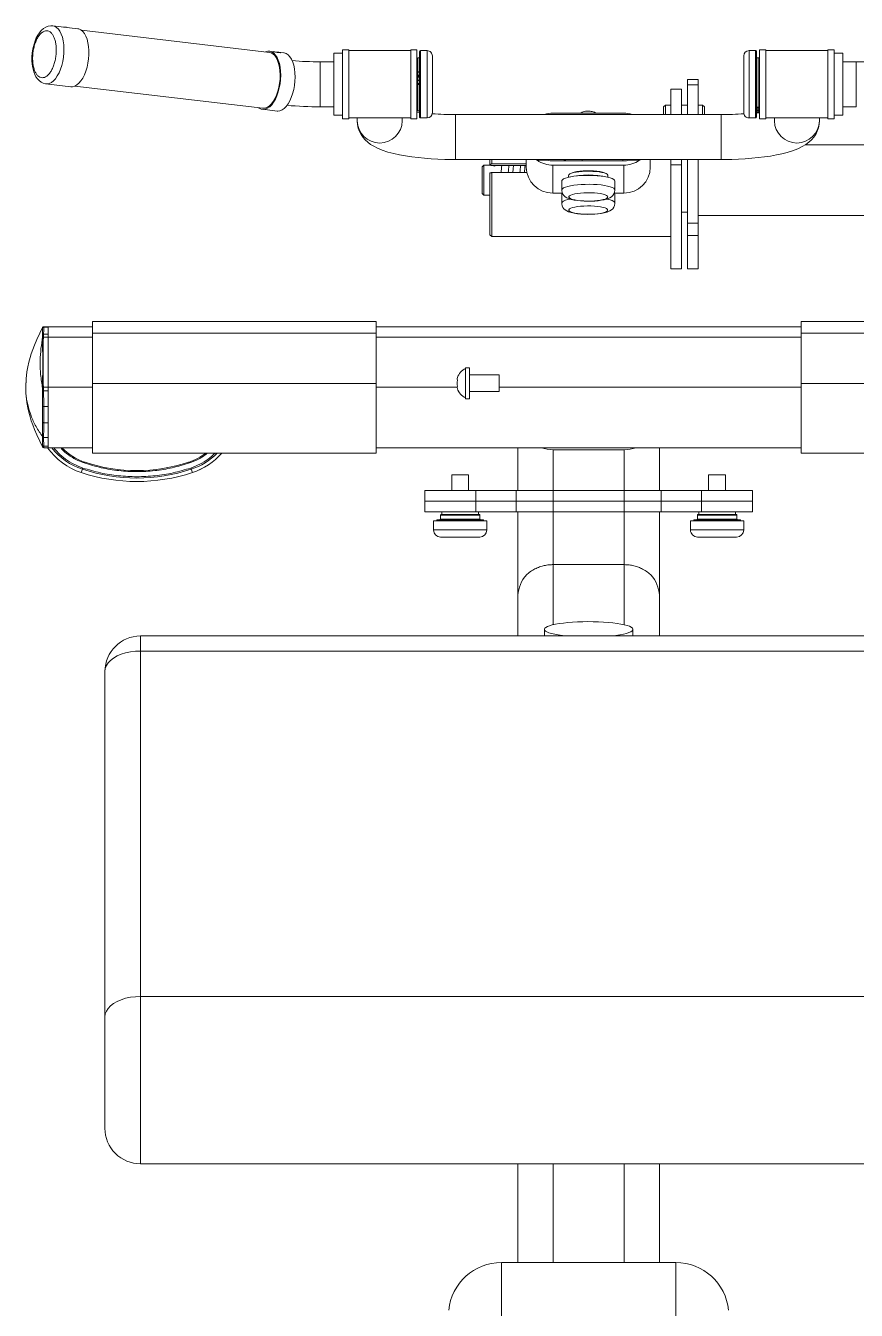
# Model space of a CAD drawing. Extents: x -32840 to 422982, y 280745 to 888746.
# Drawn here: x 85676 to 86138, y 816919 to 817633 of the extents above; entities that cross this region are included whole.
import ezdxf

# ---------------------------------------------------------------- set-up
doc = ezdxf.new("R2010")
doc.units = 0
doc.header["$LTSCALE"] = 1000
doc.layers.add('A-FUR', color=33, linetype='Continuous', plot=False, transparency=0.5)

# ---------------------------------------------------------------- blocks, each defined once
blk = doc.blocks.new('REC-GYM-08')
at = {"linetype": 'Continuous', "lineweight": 15}
for p, q in [((318.955, -691.418), (318.401, -691.353)), ((323.214, -691.944), (319.039, -691.453)), ((323.296, -691.929), (323.217, -691.919)), ((323.537, -691.957), (323.463, -691.948)), ((323.463, -691.949), (323.463, -691.948)), ((324.84, -691.965), (324.643, -691.965)), ((324.643, -693.342), (324.643, -691.965)), ((324.978, -691.886), (324.84, -691.886)), ((324.84, -691.886), (324.84, -692.49)), ((324.978, -691.886), (324.978, -692.49)), ((326.356, -691.905), (324.978, -691.905)), ((326.494, -691.886), (326.356, -691.886)), ((326.356, -693.421), (326.356, -691.886)), ((326.494, -693.421), (326.494, -691.886)), ((326.553, -692.063), (326.513, -692.063)), ((326.513, -692.063), (326.513, -692.379)), ((326.553, -693.252), (326.553, -691.925)), ((326.718, -691.905), (326.572, -691.905)), ((326.572, -691.905), (326.572, -693.268)), ((326.718, -693.268), (326.718, -691.905)), ((326.836, -693.171), (326.836, -692.024)), ((333.754, -692.024), (333.754, -693.283)), ((334.017, -691.905), (333.872, -691.905)), ((333.872, -691.905), (333.872, -693.402)), ((334.017, -693.402), (334.017, -691.905)), ((334.037, -691.925), (334.037, -693.382)), ((334.088, -692.063), (334.049, -692.063)), ((334.049, -693.159), (334.049, -692.063)), ((334.088, -693.159), (334.088, -692.063)), ((334.246, -691.886), (334.108, -691.886)), ((334.108, -691.886), (334.108, -692.45)), ((334.246, -691.886), (334.246, -692.45)), ((335.624, -691.905), (334.246, -691.905)), ((335.761, -691.886), (335.624, -691.886)), ((335.624, -693.421), (335.624, -691.886)), ((335.761, -693.421), (335.761, -691.886)), ((335.958, -691.965), (335.761, -691.965)), ((335.958, -691.965), (335.958, -693.342)), ((324.643, -692.154), (324.346, -692.154)), ((324.346, -693.154), (324.346, -692.154)), ((326.513, -692.154), (326.494, -692.154)), ((326.553, -692.379), (326.513, -692.379)), ((326.513, -692.379), (326.513, -692.384)), ((326.553, -692.384), (326.513, -692.384)), ((326.513, -692.384), (326.513, -692.449)), ((334.049, -692.213), (334.037, -692.213)), ((334.108, -692.154), (334.088, -692.154)), ((336.256, -692.154), (335.958, -692.154)), ((336.256, -692.154), (336.256, -693.154)), ((318.249, -692.644), (318.803, -692.709)), ((318.893, -692.695), (323.068, -693.186)), ((324.84, -692.49), (324.84, -693.421)), ((324.978, -692.49), (324.978, -693.421)), ((326.553, -692.449), (326.513, -692.449)), ((326.513, -692.449), (326.513, -692.459)), ((326.553, -692.459), (326.513, -692.459)), ((326.513, -692.459), (326.513, -692.47)), ((326.553, -692.47), (326.513, -692.47)), ((326.513, -692.47), (326.513, -692.498)), ((326.513, -692.498), (326.513, -692.565)), ((326.553, -692.498), (326.513, -692.498)), ((326.553, -692.565), (326.513, -692.565)), ((326.513, -692.565), (326.513, -692.572)), ((326.553, -692.572), (326.513, -692.572)), ((326.513, -692.572), (326.513, -692.639)), ((326.553, -692.639), (326.513, -692.639)), ((326.513, -692.639), (326.513, -692.648)), ((326.553, -692.648), (326.513, -692.648)), ((326.513, -692.648), (326.513, -692.653)), ((326.553, -692.653), (326.513, -692.653)), ((326.513, -692.653), (326.513, -692.66)), ((326.553, -692.66), (326.513, -692.66)), ((326.513, -692.66), (326.513, -693.244)), ((332.742, -692.545), (332.505, -692.545)), ((332.505, -692.663), (332.505, -692.545)), ((332.742, -692.663), (332.505, -692.663)), ((332.505, -693.326), (332.505, -692.663)), ((332.742, -692.545), (332.742, -692.663)), ((332.742, -693.326), (332.742, -692.663)), ((334.108, -692.45), (334.108, -693.421)), ((334.246, -692.45), (334.246, -693.421)), ((332.368, -692.763), (332.131, -692.763)), ((332.131, -693.326), (332.131, -692.763)), ((332.368, -693.326), (332.368, -692.763)), ((323.065, -693.21), (323.385, -693.248)), ((324.346, -693.154), (324.643, -693.154)), ((326.494, -693.154), (326.513, -693.154)), ((326.513, -693.244), (326.553, -693.244)), ((326.553, -693.382), (326.553, -693.252)), ((326.572, -693.268), (326.572, -693.402)), ((326.718, -693.402), (326.718, -693.268)), ((326.836, -693.283), (326.836, -693.171)), ((332.013, -693.117), (331.974, -693.157)), ((331.974, -693.326), (331.974, -693.157)), ((332.131, -693.117), (332.013, -693.117)), ((332.013, -693.117), (332.013, -693.326)), ((332.505, -693.117), (332.368, -693.117)), ((332.84, -693.117), (332.742, -693.117)), ((332.879, -693.157), (332.84, -693.117)), ((332.84, -693.326), (332.84, -693.117)), ((332.879, -693.157), (332.879, -693.326)), ((334.037, -693.094), (334.049, -693.094)), ((334.049, -693.28), (334.037, -693.281)), ((334.049, -693.159), (334.088, -693.159)), ((334.049, -693.169), (334.049, -693.159)), ((334.049, -693.169), (334.088, -693.169)), ((334.049, -693.199), (334.049, -693.169)), ((334.049, -693.199), (334.088, -693.199)), ((334.049, -693.209), (334.049, -693.199)), ((334.049, -693.209), (334.088, -693.209)), ((334.049, -693.235), (334.049, -693.209)), ((334.049, -693.235), (334.088, -693.235)), ((334.049, -693.236), (334.049, -693.235)), ((334.049, -693.236), (334.088, -693.236)), ((334.049, -693.263), (334.049, -693.236)), ((334.049, -693.263), (334.088, -693.263)), ((334.049, -693.273), (334.049, -693.263)), ((334.049, -693.273), (334.088, -693.273)), ((334.049, -693.287), (334.049, -693.273)), ((334.049, -693.287), (334.088, -693.287)), ((334.049, -693.287), (334.088, -693.287)), ((334.049, -693.287), (334.049, -693.287)), ((334.088, -693.154), (334.108, -693.154)), ((334.088, -693.169), (334.088, -693.159)), ((334.088, -693.199), (334.088, -693.169)), ((334.088, -693.209), (334.088, -693.199)), ((334.088, -693.235), (334.088, -693.209)), ((334.088, -693.236), (334.088, -693.235)), ((334.088, -693.263), (334.088, -693.236)), ((334.088, -693.273), (334.088, -693.263)), ((334.108, -693.272), (334.088, -693.274)), ((334.088, -693.287), (334.088, -693.273)), ((334.088, -693.287), (334.088, -693.287)), ((335.958, -693.154), (336.256, -693.154)), ((324.643, -693.342), (324.84, -693.342)), ((324.84, -693.421), (324.978, -693.421)), ((324.978, -693.402), (326.356, -693.402)), ((325.167, -693.402), (325.167, -693.468)), ((326.167, -693.468), (326.167, -693.402)), ((326.356, -693.421), (326.494, -693.421)), ((326.572, -693.402), (326.718, -693.402)), ((333.254, -693.326), (327.348, -693.326)), ((327.348, -694.326), (327.348, -693.326)), ((329.513, -693.297), (331.088, -693.297)), ((333.254, -694.326), (333.254, -693.326)), ((333.872, -693.402), (334.017, -693.402)), ((334.108, -693.421), (334.246, -693.421)), ((334.246, -693.402), (335.624, -693.402)), ((334.435, -693.402), (334.435, -693.468)), ((335.435, -693.468), (335.435, -693.402)), ((335.624, -693.421), (335.761, -693.421)), ((335.761, -693.342), (335.958, -693.342)), ((338.836, -693.997), (335.126, -693.997)), ((327.348, -694.326), (333.254, -694.326)), ((328.116, -694.431), (328.116, -694.326)), ((328.155, -694.326), (328.155, -694.423)), ((328.155, -694.423), (328.923, -694.423)), ((328.923, -694.326), (328.923, -694.494)), ((329.395, -694.341), (329.166, -694.341)), ((331.088, -694.355), (329.513, -694.355)), ((330.163, -694.326), (330.163, -694.355)), ((331.068, -694.326), (331.068, -694.355)), ((331.435, -694.341), (331.207, -694.341)), ((331.679, -694.494), (331.679, -694.326)), ((332.131, -694.446), (332.131, -694.326)), ((332.368, -694.446), (332.368, -694.326)), ((332.505, -695.742), (332.505, -694.326)), ((332.742, -695.742), (332.742, -694.326)), ((327.978, -694.45), (327.939, -694.489)), ((327.939, -695.08), (327.939, -694.489)), ((328.116, -694.45), (327.978, -694.45)), ((327.978, -694.45), (327.978, -695.119)), ((328.116, -694.431), (328.116, -694.45)), ((328.116, -695.995), (328.116, -694.624)), ((328.155, -694.459), (328.923, -694.459)), ((328.155, -694.615), (328.155, -696.034)), ((328.936, -694.615), (328.155, -694.615)), ((329.513, -694.451), (329.513, -695.071)), ((331.088, -694.451), (329.513, -694.451)), ((329.863, -694.678), (329.863, -694.719)), ((330.738, -694.719), (330.738, -694.678)), ((331.088, -694.451), (331.088, -695.071)), ((332.131, -694.446), (332.368, -694.446)), ((332.131, -696.753), (332.131, -694.446)), ((332.368, -696.753), (332.368, -694.446)), ((329.709, -694.804), (329.709, -695.002)), ((330.892, -695.002), (330.892, -694.804)), ((327.939, -695.08), (327.978, -695.119)), ((327.978, -695.119), (328.116, -695.119)), ((329.722, -695.071), (329.513, -695.071)), ((329.709, -695.097), (329.709, -695.295)), ((331.088, -695.071), (330.879, -695.071)), ((330.892, -695.295), (330.892, -695.097)), ((332.368, -695.493), (332.505, -695.493)), ((338.836, -695.572), (332.742, -695.572)), ((332.505, -695.742), (332.742, -695.742)), ((332.505, -696.011), (332.505, -695.742)), ((332.742, -695.742), (332.742, -696.011)), ((328.116, -695.995), (328.155, -696.034)), ((328.155, -696.034), (332.131, -696.034)), ((332.505, -696.011), (332.742, -696.011)), ((332.505, -696.753), (332.505, -696.011)), ((332.742, -696.753), (332.742, -696.011)), ((332.131, -696.753), (332.368, -696.753)), ((332.505, -696.753), (332.742, -696.753)), ((318.301, -698.04), (318.2, -698.04)), ((318.301, -698.051), (318.2, -698.051)), ((318.2, -698.051), (318.2, -698.051)), ((319.285, -698.04), (318.301, -698.04)), ((318.301, -698.271), (318.301, -698.04)), ((325.584, -697.922), (319.285, -697.922)), ((319.285, -698.187), (319.285, -697.922)), ((325.584, -698.187), (325.584, -697.922)), ((335.033, -698.04), (325.584, -698.04)), ((341.332, -697.922), (335.033, -697.922)), ((335.033, -698.187), (335.033, -697.922)), ((318.301, -698.271), (318.195, -698.271)), ((318.301, -698.202), (318.198, -698.202)), ((318.301, -698.271), (318.301, -699.384)), ((318.301, -698.271), (319.285, -698.271)), ((325.584, -698.187), (319.285, -698.187)), ((319.285, -699.301), (319.285, -698.187)), ((325.584, -699.301), (325.584, -698.187)), ((325.584, -698.271), (335.033, -698.271)), ((341.332, -698.187), (335.033, -698.187)), ((335.033, -699.301), (335.033, -698.187)), ((327.663, -698.951), (327.569, -698.951)), ((327.569, -699.639), (327.569, -698.951)), ((327.663, -699.639), (327.663, -698.951)), ((328.319, -699.108), (327.663, -699.108)), ((328.319, -699.483), (328.319, -699.108)), ((317.8, -699.384), (317.805, -699.51)), ((318.301, -699.384), (318.195, -699.384)), ((318.301, -699.463), (318.198, -699.463)), ((318.301, -700.728), (318.301, -699.384)), ((318.301, -699.384), (319.285, -699.384)), ((325.584, -699.301), (319.285, -699.301)), ((319.285, -700.846), (319.285, -699.301)), ((325.584, -700.846), (325.584, -699.301)), ((325.584, -699.384), (327.387, -699.384)), ((327.663, -699.483), (328.319, -699.483)), ((328.319, -699.384), (335.033, -699.384)), ((341.332, -699.301), (335.033, -699.301)), ((335.033, -700.846), (335.033, -699.301)), ((318.301, -699.811), (318.2, -699.811)), ((318.2, -699.811), (318.2, -699.811)), ((327.569, -699.639), (327.663, -699.639)), ((318.301, -700.173), (318.2, -700.173)), ((318.2, -700.173), (318.2, -700.173)), ((318.301, -700.498), (318.199, -700.498)), ((318.301, -700.693), (318.2, -700.693)), ((318.2, -700.728), (318.301, -700.728)), ((318.301, -700.728), (319.285, -700.728)), ((319.285, -700.846), (325.584, -700.846)), ((325.584, -700.728), (335.033, -700.728)), ((328.734, -700.728), (328.734, -701.679)), ((329.521, -700.773), (331.096, -700.773)), ((329.521, -701.679), (329.521, -700.773)), ((331.096, -701.679), (331.096, -700.773)), ((331.883, -701.679), (331.883, -700.728)), ((335.033, -700.846), (341.332, -700.846)), ((319.036, -701.281), (319.06, -701.208)), ((321.503, -701.281), (321.479, -701.208)), ((327.267, -701.333), (327.267, -701.679)), ((327.642, -701.333), (327.267, -701.333)), ((327.642, -701.679), (327.642, -701.333)), ((332.975, -701.333), (332.975, -701.679)), ((333.35, -701.333), (332.975, -701.333)), ((333.35, -701.679), (333.35, -701.333)), ((326.667, -701.679), (326.667, -701.915)), ((327.802, -701.679), (326.667, -701.679)), ((327.802, -701.915), (327.802, -701.679)), ((328.699, -701.679), (327.802, -701.679)), ((328.699, -701.915), (328.699, -701.679)), ((329.521, -701.679), (328.699, -701.679)), ((329.521, -701.915), (329.521, -701.679)), ((331.096, -701.679), (329.521, -701.679)), ((331.096, -701.915), (331.096, -701.679)), ((331.919, -701.679), (331.096, -701.679)), ((331.919, -701.915), (331.919, -701.679)), ((332.815, -701.679), (331.919, -701.679)), ((332.815, -701.915), (332.815, -701.679)), ((333.95, -701.679), (332.815, -701.679)), ((333.95, -701.915), (333.95, -701.679)), ((326.667, -701.915), (326.667, -702.151)), ((326.667, -701.915), (327.802, -701.915)), ((327.802, -701.915), (326.667, -701.915)), ((327.802, -701.915), (327.802, -702.151)), ((327.802, -701.915), (328.699, -701.915)), ((328.699, -701.915), (327.802, -701.915)), ((328.699, -701.915), (328.699, -702.151)), ((328.699, -701.915), (329.521, -701.915)), ((329.521, -701.915), (328.699, -701.915)), ((329.521, -701.915), (329.521, -702.151)), ((329.521, -701.915), (331.096, -701.915)), ((331.096, -701.915), (329.521, -701.915)), ((331.096, -701.915), (331.096, -702.151)), ((331.096, -701.915), (331.919, -701.915)), ((331.919, -701.915), (331.096, -701.915)), ((331.919, -701.915), (331.919, -702.151)), ((331.919, -701.915), (332.815, -701.915)), ((332.815, -701.915), (331.919, -701.915)), ((332.815, -701.915), (332.815, -702.151)), ((332.815, -701.915), (333.95, -701.915)), ((333.95, -701.915), (332.815, -701.915)), ((333.95, -702.151), (333.95, -701.915)), ((326.667, -702.151), (327.802, -702.151)), ((326.863, -702.354), (326.863, -702.556)), ((328.046, -702.354), (326.863, -702.354)), ((326.937, -702.329), (326.937, -702.354)), ((327.972, -702.329), (326.937, -702.329)), ((327.017, -702.226), (327.017, -702.313)), ((327.892, -702.226), (327.017, -702.226)), ((327.017, -702.313), (327.892, -702.313)), ((327.029, -702.214), (327.88, -702.214)), ((327.048, -702.151), (327.048, -702.214)), ((327.802, -702.151), (328.699, -702.151)), ((327.861, -702.214), (327.861, -702.151)), ((327.892, -702.313), (327.892, -702.226)), ((327.972, -702.354), (327.972, -702.329)), ((328.046, -702.556), (328.046, -702.354)), ((328.699, -702.151), (329.521, -702.151)), ((328.734, -702.151), (328.734, -704.07)), ((329.521, -702.151), (331.096, -702.151)), ((329.521, -703.326), (329.521, -702.151)), ((331.096, -702.151), (331.919, -702.151)), ((331.096, -703.326), (331.096, -702.151)), ((331.883, -704.07), (331.883, -702.151)), ((331.919, -702.151), (332.815, -702.151)), ((332.571, -702.354), (332.571, -702.556)), ((333.754, -702.354), (332.571, -702.354)), ((332.645, -702.329), (332.645, -702.354)), ((333.68, -702.329), (332.645, -702.329)), ((332.725, -702.226), (332.725, -702.313)), ((333.601, -702.226), (332.725, -702.226)), ((332.725, -702.313), (333.601, -702.313)), ((332.737, -702.214), (333.589, -702.214)), ((332.757, -702.151), (332.757, -702.214)), ((332.815, -702.151), (333.95, -702.151)), ((333.569, -702.214), (333.569, -702.151)), ((333.601, -702.313), (333.601, -702.226)), ((333.68, -702.354), (333.68, -702.329)), ((333.754, -702.556), (333.754, -702.354)), ((326.863, -702.556), (328.046, -702.556)), ((332.571, -702.556), (333.754, -702.556)), ((327.888, -702.714), (327.02, -702.714)), ((333.597, -702.714), (332.729, -702.714)), ((329.521, -703.326), (331.096, -703.326)), ((329.521, -704.661), (329.521, -703.326)), ((331.096, -704.661), (331.096, -703.326)), ((328.734, -704.07), (328.734, -704.91)), ((331.883, -704.91), (331.883, -704.07)), ((340.269, -704.91), (320.348, -704.91)), ((320.348, -705.246), (320.348, -704.91)), ((329.324, -704.764), (329.324, -704.91)), ((331.293, -704.91), (331.293, -704.764)), ((320.348, -705.246), (320.348, -712.922)), ((340.269, -705.246), (320.348, -705.246)), ((319.561, -713.373), (319.561, -705.698)), ((320.348, -712.922), (340.269, -712.922)), ((320.348, -712.922), (320.348, -716.639)), ((319.561, -715.851), (319.561, -713.373)), ((320.348, -716.639), (340.269, -716.639)), ((328.734, -716.639), (328.734, -718.832)), ((329.521, -718.832), (329.521, -716.639)), ((331.096, -718.832), (331.096, -716.639)), ((331.883, -718.832), (331.883, -716.639)), ((328.374, -718.832), (328.374, -720.013)), ((328.374, -718.832), (332.243, -718.832)), ((332.243, -718.832), (332.243, -720.013))]:
    blk.add_line(p, q, dxfattribs=at)
at = {"linetype": 'Continuous', "lineweight": 15, "flags": 128}
for points in [[(318.399, -691.354), (318.355, -691.352), (318.297, -691.362), (318.245, -691.383), (318.194, -691.415), (318.147, -691.458), (318.105, -691.508), (318.068, -691.564), (318.036, -691.625), (318.009, -691.688), (317.985, -691.759), (317.97, -691.814), (317.96, -691.863), (317.945, -691.954)], [(318.4, -691.353), (318.443, -691.364), (318.486, -691.389), (318.525, -691.427), (318.56, -691.477), (318.59, -691.538), (318.615, -691.609), (318.633, -691.688), (318.645, -691.774), (318.65, -691.865), (318.647, -691.958), (318.639, -692.053), (318.623, -692.146), (318.601, -692.236), (318.573, -692.321), (318.54, -692.399), (318.502, -692.469), (318.461, -692.529), (318.416, -692.577), (318.37, -692.613), (318.323, -692.636)], [(318.955, -691.418), (318.984, -691.424), (319.028, -691.445), (319.068, -691.479), (319.105, -691.526), (319.136, -691.584), (319.162, -691.652), (319.182, -691.729), (319.196, -691.813), (319.203, -691.903), (319.203, -691.996), (319.196, -692.09), (319.182, -692.184), (319.162, -692.275), (319.136, -692.362), (319.105, -692.442), (319.068, -692.515), (319.028, -692.577), (318.984, -692.629), (318.938, -692.669), (318.891, -692.695), (318.843, -692.709), (318.803, -692.709)], [(317.945, -691.954), (317.938, -692.043), (317.937, -692.079), (317.938, -692.138), (317.942, -692.198), (317.951, -692.259), (317.963, -692.319), (317.98, -692.378), (318.001, -692.434), (318.028, -692.485), (318.06, -692.532), (318.098, -692.572), (318.14, -692.605), (318.187, -692.629), (318.239, -692.643), (318.248, -692.643)], [(323.127, -691.934), (323.131, -691.932), (323.178, -691.919), (323.225, -691.92), (323.27, -691.935), (323.312, -691.963), (323.35, -692.004), (323.384, -692.057), (323.413, -692.121), (323.436, -692.194), (323.453, -692.275), (323.463, -692.362), (323.466, -692.454), (323.462, -692.548), (323.452, -692.642), (323.434, -692.735), (323.411, -692.824), (323.382, -692.907), (323.347, -692.984), (323.309, -693.051), (323.266, -693.108), (323.221, -693.153), (323.174, -693.186), (323.127, -693.205), (323.08, -693.211), (323.034, -693.204), (322.991, -693.182), (322.981, -693.175)], [(323.214, -691.944), (323.251, -691.953), (323.293, -691.977), (323.332, -692.013), (323.367, -692.062), (323.396, -692.122), (323.42, -692.192), (323.438, -692.271), (323.449, -692.356), (323.453, -692.445), (323.451, -692.537), (323.441, -692.63), (323.424, -692.722), (323.402, -692.81), (323.373, -692.892), (323.339, -692.967), (323.301, -693.033), (323.26, -693.089), (323.215, -693.133), (323.169, -693.164), (323.122, -693.182), (323.076, -693.186), (323.068, -693.186)], [(323.537, -691.957), (323.545, -691.958), (323.59, -691.973), (323.632, -692.001), (323.671, -692.042), (323.705, -692.095), (323.733, -692.159), (323.756, -692.232), (323.773, -692.313), (323.783, -692.4), (323.786, -692.492), (323.783, -692.586), (323.772, -692.68), (323.755, -692.773), (323.731, -692.862), (323.702, -692.945), (323.668, -693.021), (323.629, -693.089), (323.587, -693.145), (323.542, -693.191), (323.495, -693.224), (323.447, -693.243), (323.4, -693.249), (323.385, -693.248)], [(318.323, -692.636), (318.275, -692.645), (318.248, -692.644)], [(326.553, -693.279), (326.522, -693.276), (326.494, -693.272)], [(325.167, -693.468), (325.173, -693.549), (325.19, -693.629), (325.217, -693.704), (325.253, -693.772), (325.295, -693.834), (325.344, -693.89), (325.399, -693.941), (325.461, -693.988), (325.532, -694.032), (325.617, -694.075), (325.723, -694.118), (325.848, -694.159), (325.977, -694.193), (326.107, -694.221), (326.24, -694.245), (326.377, -694.265), (326.517, -694.283), (326.662, -694.297), (326.809, -694.308), (326.959, -694.317), (327.111, -694.323), (327.264, -694.325), (327.348, -694.326)], [(333.254, -694.326), (333.334, -694.326), (333.487, -694.323), (333.639, -694.317), (333.788, -694.308), (333.935, -694.297), (334.078, -694.283), (334.216, -694.266), (334.35, -694.247), (334.479, -694.224), (334.604, -694.198), (334.723, -694.167), (334.84, -694.131), (334.956, -694.087), (335.056, -694.039), (335.134, -693.992), (335.201, -693.942), (335.259, -693.889), (335.309, -693.83), (335.353, -693.766), (335.388, -693.696), (335.414, -693.621), (335.43, -693.543), (335.435, -693.468)], [(328.639, -694.459), (328.631, -694.534), (328.623, -694.615)], [(330.892, -694.804), (330.885, -694.785), (330.865, -694.766), (330.831, -694.748), (330.785, -694.731), (330.727, -694.717), (330.659, -694.704), (330.583, -694.693), (330.501, -694.685), (330.413, -694.68), (330.323, -694.678), (330.233, -694.679), (330.144, -694.683), (330.059, -694.689), (329.979, -694.698), (329.907, -694.71), (329.844, -694.724), (329.792, -694.74), (329.752, -694.757), (329.725, -694.775), (329.711, -694.794), (329.709, -694.804)], [(330.738, -694.678), (330.737, -694.67), (330.723, -694.654), (330.695, -694.638), (330.655, -694.624), (330.603, -694.611), (330.542, -694.601), (330.473, -694.593), (330.398, -694.588), (330.32, -694.585), (330.242, -694.586), (330.166, -694.59), (330.093, -694.596), (330.028, -694.606), (329.971, -694.617), (329.925, -694.631), (329.891, -694.646), (329.87, -694.662), (329.863, -694.678), (329.863, -694.678)], [(329.886, -694.646), (329.904, -694.634), (329.939, -694.619), (329.986, -694.606), (330.044, -694.595), (330.111, -694.586), (330.184, -694.58), (330.261, -694.577), (330.34, -694.577), (330.417, -694.58), (330.491, -694.586), (330.557, -694.595), (330.615, -694.606), (330.663, -694.619), (330.698, -694.634), (330.719, -694.65), (330.72, -694.651)], [(329.709, -695.002), (329.711, -694.992), (329.725, -694.973), (329.752, -694.955), (329.792, -694.937), (329.844, -694.922), (329.907, -694.908), (329.979, -694.896), (330.059, -694.887), (330.144, -694.88), (330.233, -694.877), (330.323, -694.876), (330.413, -694.878), (330.501, -694.883), (330.583, -694.891), (330.659, -694.902), (330.727, -694.914), (330.785, -694.929), (330.831, -694.946), (330.865, -694.964), (330.885, -694.982), (330.892, -695.002)], [(329.71, -695.002), (329.71, -695.015), (329.719, -695.06), (329.737, -695.097), (329.76, -695.128), (329.788, -695.152), (329.821, -695.173), (329.862, -695.192), (329.922, -695.212), (329.985, -695.226), (330.058, -695.237), (330.133, -695.245), (330.21, -695.25), (330.289, -695.251), (330.368, -695.25), (330.446, -695.247), (330.52, -695.24), (330.59, -695.23), (330.656, -695.218), (330.717, -695.2), (330.779, -695.174), (330.814, -695.152), (330.843, -695.125), (330.868, -695.091), (330.885, -695.052), (330.892, -695.008), (330.892, -695.002)], [(329.72, -695.073), (329.711, -695.087), (329.709, -695.097)], [(329.709, -695.295), (329.711, -695.285), (329.725, -695.266), (329.752, -695.248), (329.792, -695.23), (329.844, -695.215), (329.895, -695.203)], [(330.735, -695.155), (330.728, -695.139), (330.707, -695.123), (330.673, -695.108), (330.628, -695.095), (330.571, -695.083), (330.506, -695.074), (330.435, -695.068), (330.359, -695.064), (330.281, -695.063), (330.204, -695.065), (330.13, -695.071), (330.062, -695.078), (330.001, -695.089), (329.95, -695.101), (329.91, -695.115), (329.882, -695.131), (329.868, -695.147), (329.868, -695.164), (329.882, -695.18), (329.91, -695.196), (329.95, -695.21), (330.001, -695.222), (330.062, -695.233), (330.13, -695.24), (330.204, -695.245), (330.281, -695.248), (330.359, -695.247), (330.435, -695.243), (330.506, -695.237), (330.571, -695.228), (330.628, -695.216), (330.673, -695.203), (330.707, -695.188), (330.728, -695.172), (330.735, -695.155)], [(330.707, -695.203), (330.727, -695.207), (330.785, -695.222), (330.831, -695.239), (330.865, -695.257), (330.885, -695.275), (330.892, -695.295)], [(330.892, -695.097), (330.885, -695.078), (330.882, -695.074)], [(329.71, -695.295), (329.71, -695.308), (329.719, -695.353), (329.737, -695.39), (329.76, -695.421), (329.788, -695.445), (329.821, -695.466), (329.862, -695.486), (329.922, -695.505), (329.985, -695.519), (330.058, -695.53), (330.133, -695.538), (330.21, -695.543), (330.289, -695.544), (330.368, -695.543), (330.446, -695.54), (330.52, -695.533), (330.59, -695.523), (330.656, -695.511), (330.717, -695.493), (330.779, -695.467), (330.814, -695.445), (330.843, -695.418), (330.868, -695.385), (330.885, -695.345), (330.892, -695.301), (330.892, -695.295)], [(330.735, -695.449), (330.728, -695.432), (330.707, -695.416), (330.673, -695.401), (330.628, -695.388), (330.571, -695.376), (330.506, -695.367), (330.435, -695.361), (330.359, -695.357), (330.281, -695.356), (330.204, -695.359), (330.13, -695.364), (330.062, -695.372), (330.001, -695.382), (329.95, -695.394), (329.91, -695.409), (329.882, -695.424), (329.868, -695.44), (329.868, -695.457), (329.882, -695.473), (329.91, -695.489), (329.95, -695.503), (330.001, -695.515), (330.062, -695.526), (330.13, -695.533), (330.204, -695.539), (330.281, -695.541), (330.359, -695.54), (330.435, -695.536), (330.506, -695.53), (330.571, -695.521), (330.628, -695.509), (330.673, -695.496), (330.707, -695.481), (330.728, -695.465), (330.735, -695.449)], [(318.174, -698.057), (318.111, -698.186), (318.046, -698.325), (317.994, -698.448), (317.955, -698.549), (317.924, -698.639), (317.897, -698.726), (317.869, -698.829), (317.847, -698.928), (317.826, -699.046), (317.808, -699.197), (317.8, -699.384)], [(318.2, -698.042), (318.2, -698.042), (318.2, -698.051), (318.2, -698.051), (318.2, -698.051)], [(317.806, -699.525), (317.808, -699.571), (317.826, -699.723), (317.847, -699.84), (317.869, -699.939), (317.897, -700.042), (317.924, -700.13), (317.955, -700.219), (317.994, -700.321), (318.046, -700.443), (318.111, -700.582), (318.175, -700.712)], [(318.199, -700.498), (318.199, -700.498)], [(318.2, -700.693), (318.2, -700.693)], [(319.06, -701.208), (319.06, -701.207), (319.061, -701.204), (319.062, -701.202), (319.063, -701.198), (319.064, -701.194), (319.066, -701.189), (319.068, -701.185), (319.069, -701.18)], [(319.105, -701.043), (319.105, -701.043), (319.104, -701.047), (319.103, -701.051), (319.101, -701.056), (319.099, -701.061), (319.097, -701.067)], [(321.479, -701.208), (321.478, -701.207), (321.478, -701.204), (321.477, -701.202), (321.475, -701.198), (321.474, -701.194), (321.473, -701.189), (321.471, -701.185), (321.469, -701.18)], [(329.802, -704.91), (329.724, -704.901), (329.634, -704.888), (329.554, -704.874), (329.485, -704.857), (329.427, -704.84), (329.381, -704.821), (329.349, -704.802), (329.33, -704.782), (329.324, -704.761), (329.333, -704.741), (329.355, -704.721), (329.391, -704.702), (329.439, -704.684), (329.5, -704.666), (329.572, -704.65), (329.654, -704.636), (329.746, -704.624), (329.845, -704.613), (329.951, -704.604), (330.062, -704.598), (330.177, -704.594), (330.293, -704.593), (330.409, -704.594), (330.525, -704.597), (330.637, -704.603), (330.744, -704.61), (330.845, -704.62), (330.939, -704.633), (331.024, -704.646), (331.099, -704.662), (331.163, -704.679), (331.215, -704.697), (331.254, -704.716), (331.28, -704.736), (331.292, -704.756), (331.29, -704.776), (331.275, -704.796), (331.246, -704.816), (331.204, -704.835), (331.149, -704.853), (331.083, -704.869), (331.005, -704.884), (331.005, -704.884)], [(320.348, -705.246), (320.236, -705.251), (320.126, -705.264), (320.021, -705.287), (319.922, -705.318), (319.832, -705.356), (319.753, -705.402), (319.686, -705.454), (319.632, -705.51), (319.592, -705.57), (319.569, -705.633), (319.561, -705.698)], [(320.348, -712.922), (320.236, -712.926), (320.126, -712.94), (320.021, -712.962), (319.922, -712.993), (319.832, -713.032), (319.753, -713.077), (319.686, -713.129), (319.632, -713.186), (319.592, -713.246), (319.569, -713.309), (319.561, -713.373)]]:
    blk.add_lwpolyline(points, dxfattribs=at)
at = {"linetype": 'Continuous', "lineweight": 15}
for centre, radius, start, end in [((318.653, -691.644), 0.262, 74.3817, 92.2081), ((322.84, -696.633), 4.727, 82.4324, 84.4717), ((324.319, -685.417), 6.737, 264.8668, 270.2255), ((326.572, -691.925), 0.0197, 90, 180), ((326.718, -692.024), 0.118, 0, 90), ((333.872, -692.024), 0.118, 90, 180), ((334.017, -691.925), 0.0197, 0, 90), ((336.286, -985.216), 293.062, 89.87323, 90.00599), ((324.319, -685.455), 7.699, 264.6706, 270.2015), ((326.718, -693.283), 0.118, 270, 0), ((330.301, -693.619), 0.37, 103.4175, 119.494), ((330.279, -693.523), 0.272, 85.5023, 103.59), ((330.322, -693.528), 0.276, 76.3237, 94.5462), ((330.301, -693.619), 0.37, 60.506, 76.4537), ((333.872, -693.283), 0.118, 180, 270), ((325.667, -693.459), 0.5, 181.0181, 358.9819), ((326.572, -693.382), 0.0197, 180, 270), ((327.328, -686.807), 6.519, 265.6419, 270.1796), ((329.513, -693.9), 0.603, 89.9867, 107.8771), ((331.088, -693.899), 0.602, 72.1154, 90.0208), ((333.272, -686.754), 6.572, 269.8359, 274.2425), ((334.017, -693.382), 0.0197, 270, 0), ((334.935, -693.459), 0.5, 181.0181, 358.9819), ((329.513, -693.851), 0.6, 234.6959, 270.0595), ((329.513, -693.852), 0.503, 256.3847, 270.0048), ((329.916, -694.782), 0.465, 101.0336, 113.1446), ((331.089, -693.851), 0.6, 269.9404, 305.3042), ((331.088, -693.852), 0.503, 269.9952, 283.6153), ((328.212, -694.395), 0.0753, 237.7249, 302.2751), ((333.144, -695.015), 4.797, 173.3446, 175.225), ((332.09, -694.909), 3.58, 172.7712, 175.2921), ((333.188, -694.993), 4.423, 173.0653, 175.105), ((333.641, -695.02), 4.776, 173.2529, 175.1417), ((329.507, -694.487), 0.584, 180.6708, 270.6555), ((330.301, -696.479), 1.813, 76.4774, 103.5226), ((331.095, -694.487), 0.584, 269.3444, 359.3293), ((318.199, -698.066), 0.0261, 88.387, 158.2992), ((318.193, -698.302), 0.0317, 85.9091, 127.1592), ((327.74, -699.295), 0.37, 117.509, 160.096), ((327.477, -699.2), 0.0902, 159.5531, 180.021), ((327.741, -699.295), 0.354, 169.7182, 180.0784), ((327.74, -699.296), 0.353, 169.7072, 190.2928), ((327.479, -699.201), 0.0923, 159.8282, 200.1718), ((318.195, -699.418), 0.034, 91.1301, 130.403), ((327.48, -699.39), 0.0933, 159.8967, 180.0267), ((327.476, -699.39), 0.0893, 159.4827, 200.5173), ((327.74, -699.295), 0.37, 199.904, 242.491), ((318.198, -700.703), 0.0246, 199.8306, 273.3996), ((319.504, -699.863), 1.494, 215.3792, 251.7127), ((319.504, -699.863), 1.494, 215.3916, 251.7127), ((319.504, -699.863), 1.416, 217.6582, 251.7127), ((319.514, -699.856), 1.26, 223.8233, 251.88), ((321.026, -699.856), 1.26, 288.1562, 308.1343), ((321.034, -699.863), 1.416, 288.2873, 316.0247), ((321.034, -699.863), 1.494, 288.2873, 318.846), ((321.034, -699.863), 1.494, 288.2873, 318.8308), ((329.521, -699.986), 0.787, 250.5433, 270), ((331.096, -699.986), 0.787, 270, 289.4567), ((320.269, -697.548), 3.854, 251.7127, 288.2873), ((320.269, -697.548), 3.688, 251.88, 288.1562), ((309.627, -705.024), 12.459, 18.5167, 18.6328), ((320.269, -697.548), 3.932, 251.7127, 288.2873), ((320.269, -697.548), 3.932, 251.7127, 288.2873), ((327.001, -702.313), 0.0157, 270, 0), ((327.029, -702.226), 0.0118, 90, 180), ((327.88, -702.226), 0.0118, 0, 90), ((327.908, -702.313), 0.0157, 180, 270), ((332.71, -702.313), 0.0157, 270, 0), ((332.737, -702.226), 0.0118, 90, 180), ((333.589, -702.226), 0.0118, 0, 90), ((333.616, -702.313), 0.0157, 180, 270), ((327.02, -702.556), 0.157, 180, 270), ((327.888, -702.556), 0.157, 270, 0), ((332.729, -702.556), 0.157, 180, 270), ((333.597, -702.556), 0.157, 270, 0), ((320.348, -705.698), 0.787, 90, 180), ((330.513, -701.969), 2.957, 275.8668, 279.5918), ((320.348, -715.851), 0.787, 180, 270), ((328.374, -720.013), 1.181, 90, 174.19), ((332.243, -720.013), 1.181, 5.81, 90)]:
    blk.add_arc(centre, radius, start, end, dxfattribs=at)
for centre, start_param, end_param in [((329.521, -704.07), 0.948263, 1.570796), ((331.096, -704.07), 4.712389, 5.334922)]:
    blk.add_ellipse(centre, major_axis=(0, 0.8), ratio=0.984808, start_param=start_param, end_param=end_param, dxfattribs=at)
for points, knots in [([(318.216, -692.5), (318.199, -692.504), (318.165, -692.512), (318.115, -692.499), (318.07, -692.468), (318.03, -692.417), (317.997, -692.351), (317.972, -692.27), (317.957, -692.178), (317.952, -692.079), (317.957, -691.976), (317.972, -691.874), (317.997, -691.776), (318.03, -691.686), (318.07, -691.607), (318.115, -691.544), (318.165, -691.496), (318.199, -691.48), (318.216, -691.472)], [0, 0, 0, 0, 0.0625, 0.125001, 0.1875, 0.25, 0.3125, 0.375001, 0.437499, 0.5, 0.5625, 0.625, 0.687499, 0.75, 0.812499, 0.875, 0.937499, 1, 1, 1, 1]), ([(318.216, -691.472), (318.234, -691.468), (318.268, -691.459), (318.318, -691.472), (318.363, -691.504), (318.403, -691.554), (318.436, -691.621), (318.461, -691.702), (318.476, -691.793), (318.481, -691.893), (318.476, -691.995), (318.461, -692.098), (318.436, -692.196), (318.403, -692.286), (318.363, -692.364), (318.318, -692.428), (318.268, -692.476), (318.234, -692.492), (318.216, -692.5)], [0, 0, 0, 0, 0.0625, 0.125001, 0.1875, 0.249999, 0.3125, 0.374998, 0.4375, 0.500001, 0.562501, 0.625001, 0.6875, 0.750001, 0.8125, 0.874999, 0.9375, 1, 1, 1, 1]), ([(323.296, -691.929), (323.3, -691.929), (323.311, -691.931), (323.337, -691.935), (323.368, -691.941), (323.4, -691.947), (323.429, -691.95), (323.452, -691.952), (323.466, -691.951), (323.47, -691.95), (323.465, -691.949), (323.463, -691.948)], [0, 0, 0, 0, 0.091691, 0.209257, 0.327595, 0.446472, 0.564494, 0.681606, 0.799157, 0.917829, 1, 1, 1, 1]), ([(331.276, -694.326), (331.263, -694.33), (331.241, -694.336), (331.217, -694.339), (331.207, -694.341)], [0, 0, 0, 0, 0.594226, 1, 1, 1, 1]), ([(318.2, -698.051), (318.197, -698.051), (318.19, -698.052), (318.182, -698.056), (318.178, -698.061), (318.176, -698.065), (318.175, -698.065), (318.175, -698.066)], [0, 0, 0, 0, 0.304772, 0.609629, 0.914667, 0.970299, 1, 1, 1, 1]), ([(318.175, -698.066), (318.175, -698.062), (318.175, -698.056), (318.175, -698.057), (318.175, -698.057)], [0, 0, 0, 0, 0.644434, 1, 1, 1, 1]), ([(318.175, -698.212), (318.175, -698.206), (318.175, -698.17), (318.175, -698.123), (318.174, -698.085), (318.175, -698.072), (318.175, -698.066)], [0, 0, 0, 0, 0.079406, 0.499204, 0.769707, 1, 1, 1, 1]), ([(318.2, -698.051), (318.2, -698.051), (318.2, -698.072), (318.199, -698.061), (318.2, -698.117), (318.199, -698.142), (318.198, -698.202), (318.198, -698.202), (318.198, -698.202)], [0, 0, 0, 0, 0.000009, 0.227975, 0.500345, 0.921085, 0.999995, 1, 1, 1, 1]), ([(318.301, -698.051), (318.301, -698.065), (318.301, -698.095), (318.301, -698.166), (318.301, -698.202)], [0, 0, 0, 0, 0.500203, 1, 1, 1, 1]), ([(318.174, -699.409), (318.158, -699.308), (318.127, -699.106), (318.114, -698.812), (318.137, -698.527), (318.162, -698.351), (318.174, -698.262)], [0, 0, 0, 0, 0.280366, 0.559823, 0.779647, 1, 1, 1, 1]), ([(318.173, -699.392), (318.173, -699.385), (318.172, -699.346), (318.178, -699.184), (318.177, -698.979), (318.177, -698.722), (318.177, -698.546), (318.175, -698.41), (318.172, -698.334), (318.173, -698.296), (318.173, -698.277)], [0, 0, 0, 0, 0.020083, 0.100287, 0.419205, 0.578585, 0.788868, 0.894124, 0.946982, 1, 1, 1, 1]), ([(318.174, -698.262), (318.174, -698.262), (318.174, -698.256), (318.174, -698.244), (318.175, -698.227), (318.175, -698.217), (318.175, -698.212)], [0, 0, 0, 0, 0.001509, 0.344928, 0.689213, 1, 1, 1, 1]), ([(318.196, -698.255), (318.194, -698.255), (318.19, -698.255), (318.183, -698.256), (318.178, -698.259), (318.175, -698.261), (318.174, -698.262)], [0, 0, 0, 0, 0.249965, 0.50002, 0.749912, 1, 1, 1, 1]), ([(318.198, -698.202), (318.196, -698.202), (318.191, -698.202), (318.185, -698.204), (318.179, -698.208), (318.176, -698.211), (318.175, -698.212)], [0, 0, 0, 0, 0.249998, 0.500032, 0.749972, 1, 1, 1, 1]), ([(318.195, -698.271), (318.193, -698.29), (318.191, -698.329), (318.189, -698.407), (318.188, -698.544), (318.188, -698.721), (318.188, -698.977), (318.186, -699.184), (318.191, -699.34), (318.194, -699.377), (318.195, -699.384)], [0, 0, 0, 0, 0.052696, 0.105366, 0.210675, 0.421286, 0.580921, 0.900214, 0.980045, 1, 1, 1, 1]), ([(318.196, -698.255), (318.195, -698.26), (318.195, -698.264), (318.195, -698.271), (318.195, -698.271)], [0, 0, 0, 0, 0.999874, 1, 1, 1, 1]), ([(318.198, -698.202), (318.198, -698.202), (318.198, -698.209), (318.198, -698.217), (318.197, -698.236), (318.196, -698.248), (318.196, -698.255)], [0, 0, 0, 0, 0.000037, 0.312064, 0.656049, 1, 1, 1, 1]), ([(317.804, -699.286), (317.802, -699.365), (317.798, -699.527), (317.838, -699.772), (317.913, -700.019), (318.022, -700.259), (318.124, -700.411), (318.175, -700.487)], [0, 0, 0, 0, 0.189092, 0.391661, 0.594575, 0.797192, 1, 1, 1, 1]), ([(318.174, -699.409), (318.175, -699.408), (318.178, -699.405), (318.183, -699.403), (318.19, -699.401), (318.194, -699.401), (318.196, -699.401)], [0, 0, 0, 0, 0.250048, 0.499971, 0.750028, 1, 1, 1, 1]), ([(318.175, -699.47), (318.175, -699.464), (318.175, -699.45), (318.174, -699.429), (318.174, -699.416), (318.174, -699.409)], [0, 0, 0, 0, 0.309749, 0.654551, 1, 1, 1, 1]), ([(318.175, -699.47), (318.176, -699.469), (318.179, -699.467), (318.185, -699.465), (318.191, -699.463), (318.196, -699.463), (318.198, -699.463)], [0, 0, 0, 0, 0.249982, 0.499942, 0.749991, 1, 1, 1, 1]), ([(318.175, -699.813), (318.175, -699.785), (318.175, -699.724), (318.175, -699.632), (318.175, -699.545), (318.175, -699.494), (318.175, -699.47)], [0, 0, 0, 0, 0.229286, 0.499144, 0.772408, 1, 1, 1, 1]), ([(318.195, -699.384), (318.195, -699.384), (318.195, -699.384), (318.195, -699.392), (318.196, -699.401)], [0, 0, 0, 0, 0.00007, 1, 1, 1, 1]), ([(318.196, -699.401), (318.196, -699.407), (318.197, -699.421), (318.198, -699.442), (318.198, -699.455), (318.198, -699.463), (318.198, -699.463)], [0, 0, 0, 0, 0.343729, 0.687499, 0.999966, 1, 1, 1, 1]), ([(318.198, -699.463), (318.198, -699.463), (318.198, -699.487), (318.199, -699.538), (318.199, -699.626), (318.2, -699.719), (318.2, -699.782), (318.2, -699.811), (318.2, -699.811)], [0, 0, 0, 0, 0.000007, 0.227038, 0.500613, 0.770834, 0.999994, 1, 1, 1, 1]), ([(318.301, -699.463), (318.301, -699.516), (318.301, -699.623), (318.301, -699.748), (318.301, -699.811)], [0, 0, 0, 0, 0.500058, 1, 1, 1, 1]), ([(318.175, -699.813), (318.175, -699.813), (318.177, -699.813), (318.182, -699.812), (318.19, -699.811), (318.197, -699.811), (318.2, -699.811)], [0, 0, 0, 0, 0.057027, 0.389921, 0.695043, 1, 1, 1, 1]), ([(318.175, -700.168), (318.175, -700.159), (318.175, -700.102), (318.175, -700.01), (318.175, -699.899), (318.175, -699.84), (318.175, -699.813)], [0, 0, 0, 0, 0.078032, 0.499556, 0.774116, 1, 1, 1, 1]), ([(318.2, -699.811), (318.2, -699.811), (318.2, -699.838), (318.2, -699.898), (318.2, -700.011), (318.2, -700.105), (318.2, -700.164), (318.2, -700.173), (318.2, -700.173)], [0, 0, 0, 0, 0.000006, 0.226057, 0.500195, 0.921049, 0.999993, 1, 1, 1, 1]), ([(318.301, -699.811), (318.301, -699.872), (318.301, -699.994), (318.301, -700.113), (318.301, -700.173)], [0, 0, 0, 0, 0.500003, 1, 1, 1, 1]), ([(318.175, -700.487), (318.175, -700.479), (318.175, -700.434), (318.175, -700.356), (318.175, -700.255), (318.175, -700.195), (318.175, -700.168)], [0, 0, 0, 0, 0.091267, 0.498576, 0.768679, 1, 1, 1, 1]), ([(318.175, -700.168), (318.175, -700.168), (318.176, -700.168), (318.178, -700.169), (318.182, -700.171), (318.19, -700.172), (318.196, -700.173), (318.2, -700.173)], [0, 0, 0, 0, 0.039371, 0.084231, 0.389474, 0.694743, 1, 1, 1, 1]), ([(318.2, -700.173), (318.2, -700.173), (318.2, -700.201), (318.2, -700.261), (318.199, -700.364), (318.199, -700.444), (318.199, -700.489), (318.199, -700.498)], [0, 0, 0, 0, 0.000006, 0.230443, 0.500846, 0.908456, 1, 1, 1, 1]), ([(318.301, -700.173), (318.301, -700.233), (318.301, -700.353), (318.301, -700.45), (318.301, -700.498)], [0, 0, 0, 0, 0.50004, 1, 1, 1, 1]), ([(318.175, -700.487), (318.175, -700.487), (318.177, -700.49), (318.182, -700.494), (318.19, -700.497), (318.196, -700.497), (318.199, -700.498)], [0, 0, 0, 0, 0.04997, 0.385878, 0.69303, 1, 1, 1, 1]), ([(318.175, -700.679), (318.175, -700.673), (318.175, -700.654), (318.175, -700.608), (318.175, -700.542), (318.175, -700.504), (318.175, -700.487), (318.175, -700.487)], [0, 0, 0, 0, 0.145028, 0.49306, 0.838184, 0.999992, 1, 1, 1, 1]), ([(318.175, -700.679), (318.175, -700.679), (318.177, -700.683), (318.182, -700.688), (318.19, -700.693), (318.196, -700.693), (318.2, -700.693)], [0, 0, 0, 0, 0.056392, 0.389209, 0.694604, 1, 1, 1, 1]), ([(318.175, -700.712), (318.175, -700.712), (318.175, -700.712), (318.175, -700.7), (318.175, -700.684), (318.175, -700.679)], [0, 0, 0, 0, 0.231298, 0.738274, 1, 1, 1, 1]), ([(318.199, -700.498), (318.199, -700.512), (318.199, -700.556), (318.199, -700.622), (318.2, -700.661), (318.2, -700.693), (318.2, -700.693), (318.2, -700.693)], [0, 0, 0, 0, 0.161983, 0.507132, 0.855253, 0.999994, 1, 1, 1, 1]), ([(318.2, -700.693), (318.2, -700.693), (318.2, -700.708), (318.2, -700.707), (318.2, -700.729), (318.2, -700.727), (318.2, -700.727)], [0, 0, 0, 0, 0.000014, 0.265239, 0.777484, 1, 1, 1, 1]), ([(318.301, -700.498), (318.301, -700.54), (318.301, -700.625), (318.301, -700.671), (318.301, -700.693)], [0, 0, 0, 0, 0.500006, 1, 1, 1, 1]), ([(318.301, -700.693), (318.301, -700.71), (318.301, -700.731), (318.301, -700.725), (318.301, -700.724)], [0, 0, 0, 0, 0.777789, 1, 1, 1, 1]), ([(318.425, -700.728), (318.456, -700.767), (318.532, -700.861), (318.682, -700.986), (318.866, -701.102), (319.001, -701.154), (319.069, -701.18)], [0, 0, 0, 0, 0.18462, 0.456412, 0.728208, 1, 1, 1, 1]), ([(319.097, -701.067), (319.036, -701.043), (318.912, -700.996), (318.746, -700.888), (318.632, -700.797), (318.583, -700.737), (318.575, -700.728)], [0, 0, 0, 0, 0.314458, 0.628927, 0.94339, 1, 1, 1, 1]), ([(321.835, -700.846), (321.821, -700.86), (321.757, -700.916), (321.625, -700.995), (321.503, -701.043), (321.441, -701.067)], [0, 0, 0, 0, 0.129503, 0.564758, 1, 1, 1, 1]), ([(321.469, -701.18), (321.537, -701.154), (321.672, -701.102), (321.855, -700.989), (321.96, -700.893), (322.011, -700.846)], [0, 0, 0, 0, 0.338037, 0.676078, 1, 1, 1, 1]), ([(319.069, -701.18), (319.199, -701.218), (319.459, -701.296), (319.862, -701.358), (320.269, -701.38), (320.676, -701.358), (321.079, -701.296), (321.339, -701.218), (321.469, -701.18)], [0, 0, 0, 0, 0.166668, 0.333325, 0.499999, 0.666667, 0.833324, 1, 1, 1, 1]), ([(321.441, -701.067), (321.314, -701.105), (321.06, -701.182), (320.667, -701.244), (320.269, -701.266), (319.872, -701.244), (319.478, -701.182), (319.224, -701.105), (319.097, -701.067)], [0, 0, 0, 0, 0.166669, 0.333324, 0.500001, 0.666668, 0.833325, 1, 1, 1, 1]), ([(328.882, -703.604), (328.908, -703.575), (328.962, -703.518), (329.06, -703.449), (329.164, -703.396), (329.267, -703.359), (329.374, -703.336), (329.458, -703.327), (329.507, -703.326), (329.521, -703.326)], [0, 0, 0, 0, 0.188981, 0.377762, 0.530151, 0.682399, 0.815172, 0.947884, 1, 1, 1, 1]), ([(331.096, -703.326), (331.133, -703.327), (331.208, -703.33), (331.316, -703.35), (331.417, -703.382), (331.519, -703.427), (331.618, -703.489), (331.69, -703.552), (331.725, -703.592), (331.736, -703.604)], [0, 0, 0, 0, 0.139261, 0.278578, 0.417188, 0.555894, 0.740275, 0.924867, 1, 1, 1, 1])]:
    blk.add_open_spline(points, degree=3, knots=knots, dxfattribs=at)
for points in [[(328.155, -694.423), (328.116, -694.431)], [(329.166, -694.341), (329.137, -694.326)], [(329.395, -694.341), (329.324, -694.326)], [(331.467, -694.326), (331.435, -694.341)], [(328.116, -694.45), (328.155, -694.459)], [(328.116, -694.624), (328.155, -694.615)], [(318.301, -698.044), (318.301, -698.051)], [(318.173, -698.277), (318.174, -698.262)], [(318.301, -698.202), (318.301, -698.271)], [(318.174, -699.409), (318.173, -699.392)], [(318.301, -699.384), (318.301, -699.463)], [(318.175, -700.487), (318.175, -700.487)]]:
    blk.add_open_spline(points, degree=1, dxfattribs=at)

msp = doc.modelspace()

# ---------------------------------------------------------------- block references
at = {"layer": 'A-FUR', "color": 8, "ltscale": 50, "xscale": 25, "yscale": 25, "zscale": 25, "rotation": 2.604009032911076e-07}
msp.add_blockref('REC-GYM-08', (77731.11, 834916.78, 0), dxfattribs=at)

doc.saveas('drawing.dxf')
